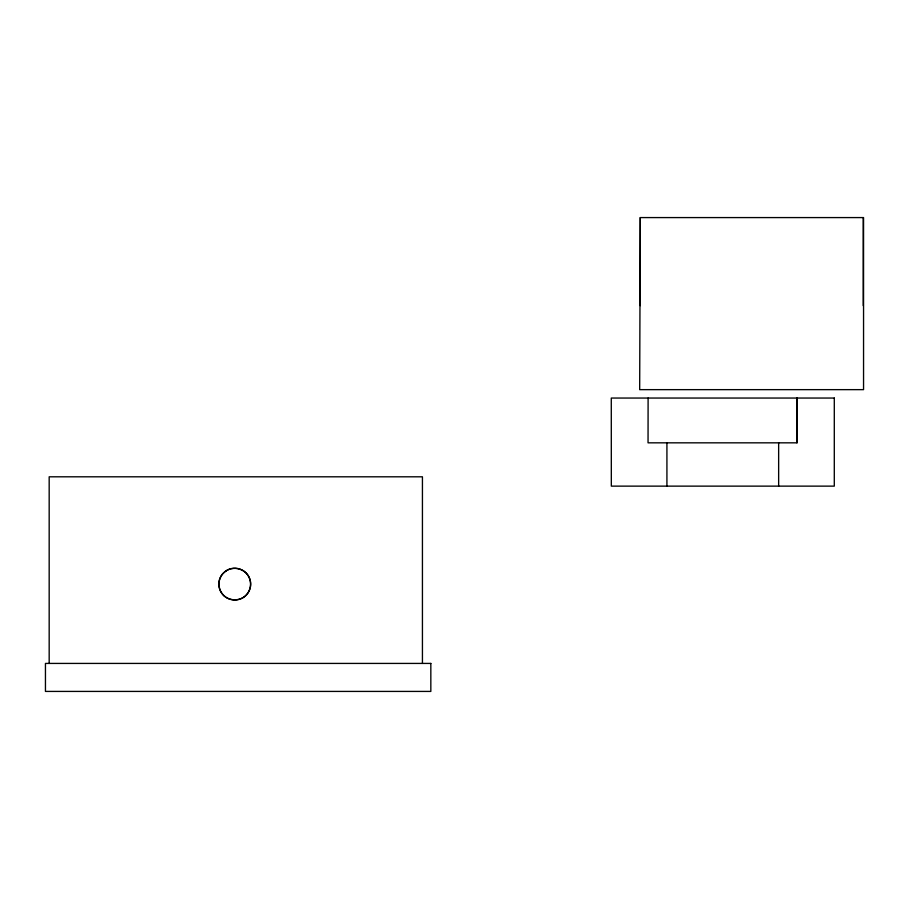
<?xml version="1.0" encoding="UTF-8"?>
<svg xmlns="http://www.w3.org/2000/svg" width="909" height="909" viewBox="0 0 909 909"><rect width="100%" height="100%" fill="white"/><g stroke="black" fill="none" stroke-linecap="round" stroke-linejoin="round"><path stroke-width="1.36" d="M640.231 305.663L640.277 217.581L863.55 217.581L863.55 389.643L639.675 389.643L640.277 217.581M863.243 217.581L863.243 305.663M797.023 398.051L797.023 442.831L648.049 442.831L648.106 398.051M796.977 398.051L796.977 442.831M778.649 442.831L778.649 486.133M666.922 442.831L666.922 486.133M422.435 663.422L422.435 476.805L49.177 476.805L49.177 663.422M225.75 571.068L222.671 573.84A15.76 15.635 -90 0 0 221.716 593.134C227.284 601.497 240.499 602.156 246.862 594.372A15.76 15.635 -90 0 0 247.816 575.079C243.021 568.08 232.704 566.193 225.75 571.068M834.292 398.051L611.28 398.051L611.325 486.133L834.292 486.133L834.292 398.051M430.832 663.422L45.45 663.422L45.45 691.419L430.832 691.419L430.832 663.422M224.5 596.202A15.862 15.862 0 0 0 250.373 586.953A15.862 15.862 0 0 0 229.432 569.17A15.862 15.862 0 0 0 224.5 596.202"/></g></svg>
